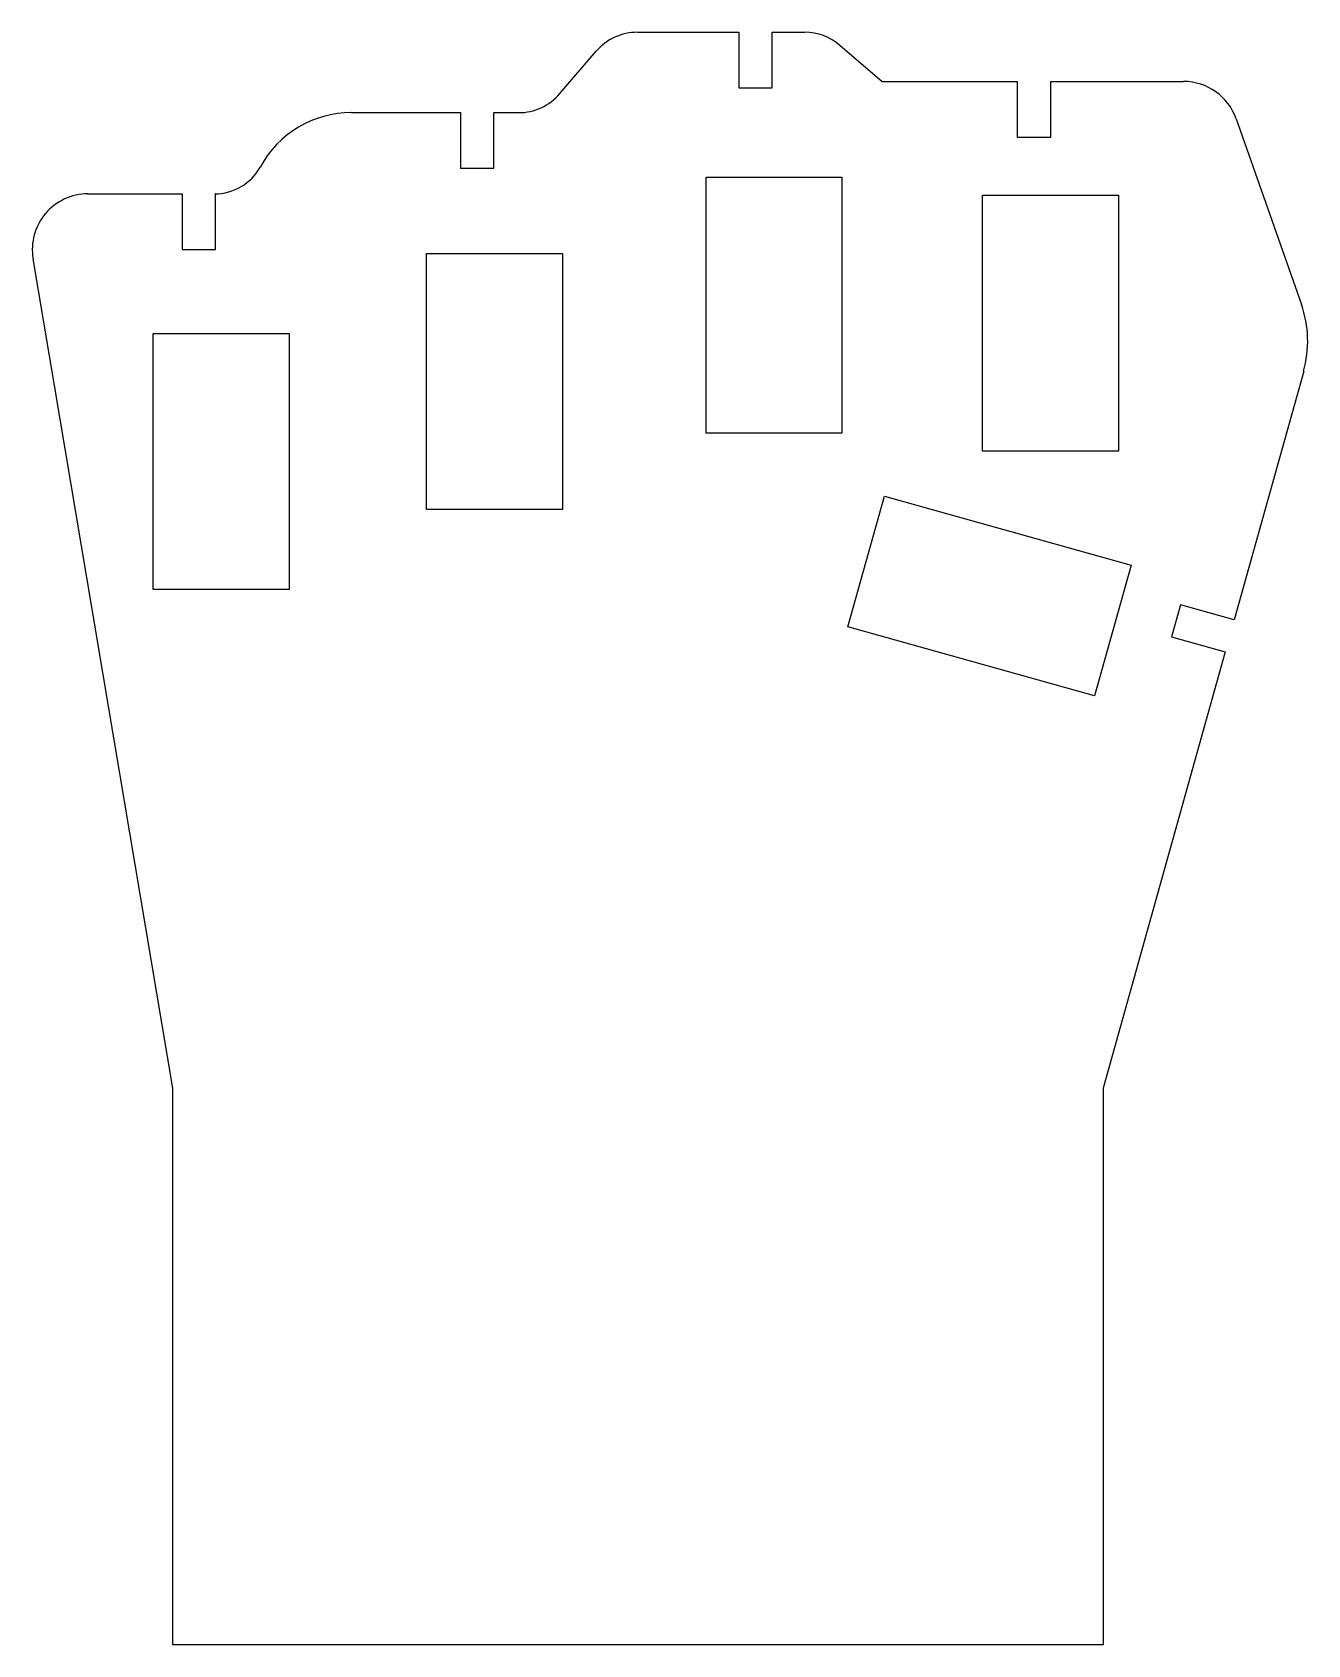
# Model space of a CAD drawing. Header units: millimetres. Extents: x -100 to 14, y -44 to 101.
import ezdxf

# ---------------------------------------------------------------- set-up
doc = ezdxf.new("R2010")
doc.units = ezdxf.units.MM

msp = doc.modelspace()

# ---------------------------------------------------------------- linework, layer by layer
at = {"color": 7, "linetype": 'Continuous', "lineweight": 25}
for p, q in [((-45.94, 100.62), (-36.84, 100.62)), ((-36.84, 100.62), (-36.84, 95.62)), ((-33.84, 95.62), (-33.84, 100.62)), ((-33.84, 100.62), (-30.94, 100.62)), ((-52.91, 95.11), (-49.66, 98.91)), ((-27.76, 99.45), (-23.96, 96.2)), ((-36.84, 95.62), (-33.84, 95.62)), ((-23.96, 96.2), (-11.84, 96.2)), ((-11.84, 96.2), (-11.84, 91.2)), ((-8.84, 91.2), (-8.84, 96.2)), ((-8.84, 96.2), (3.1, 96.2)), ((-71.63, 93.4), (-61.84, 93.4)), ((-61.84, 93.4), (-61.84, 88.4)), ((-58.84, 88.4), (-58.84, 93.4)), ((-58.84, 93.4), (-56.63, 93.4)), ((7.81, 92.85), (13.68, 76.18)), ((-11.84, 91.2), (-8.84, 91.2)), ((-61.84, 88.4), (-58.84, 88.4)), ((-39.79, 87.62), (-27.59, 87.62)), ((-39.79, 64.62), (-39.79, 87.62)), ((-27.59, 87.62), (-27.59, 64.62)), ((-95.29, 86.11), (-86.84, 86.11)), ((-86.84, 86.11), (-86.84, 81.11)), ((-83.84, 86.11), (-83.9, 86.11)), ((-83.84, 81.11), (-83.84, 86.11)), ((-14.96, 86), (-2.76, 86)), ((-14.96, 63), (-14.96, 86)), ((-2.76, 86), (-2.76, 63)), ((-86.84, 81.11), (-83.84, 81.11)), ((-87.68, 5.79), (-100.22, 80.28)), ((-64.88, 80.75), (-52.68, 80.75)), ((-64.88, 57.75), (-64.88, 80.75)), ((-52.68, 80.75), (-52.68, 57.75)), ((-89.43, 73.57), (-77.23, 73.57)), ((-89.43, 50.57), (-89.43, 73.57)), ((-77.23, 73.57), (-77.23, 50.57)), ((13.88, 70.17), (7.63, 47.85)), ((-27.59, 64.62), (-39.79, 64.62)), ((-2.76, 63), (-14.96, 63)), ((-27.06, 47.21), (-23.77, 58.96)), ((-23.77, 58.96), (-1.62, 52.77)), ((-52.68, 57.75), (-64.88, 57.75)), ((-1.62, 52.77), (-4.91, 41.02)), ((-77.23, 50.57), (-89.43, 50.57)), ((2.82, 49.2), (2.01, 46.31)), ((7.63, 47.85), (2.82, 49.2)), ((-4.91, 41.02), (-27.06, 47.21)), ((6.83, 44.96), (-4.12, 5.79)), ((2.01, 46.31), (6.83, 44.96)), ((-87.68, -44.21), (-87.68, 5.79)), ((-4.12, 5.79), (-4.12, -44.21)), ((-4.12, -44.21), (-87.68, -44.21))]:
    msp.add_line(p, q, dxfattribs=at)
for centre, radius, start, end in [((-45.94, 95.73), 4.89, 90, 139.4432), ((-30.94, 95.73), 4.89, 49.4432, 90), ((3.1, 91.2), 5, 19.3794, 90), ((-56.63, 98.29), 4.89, 270, 319.4432), ((-71.63, 84.09), 9.31, 90, 151.4225), ((-83.9, 90.77), 4.66, 270, 331.4225), ((-95.29, 81.11), 5, 90, 189.5636), ((4.24, 72.86), 10, 344.3794, 19.3794)]:
    msp.add_arc(centre, radius, start, end, dxfattribs=at)

doc.saveas('drawing.dxf')
